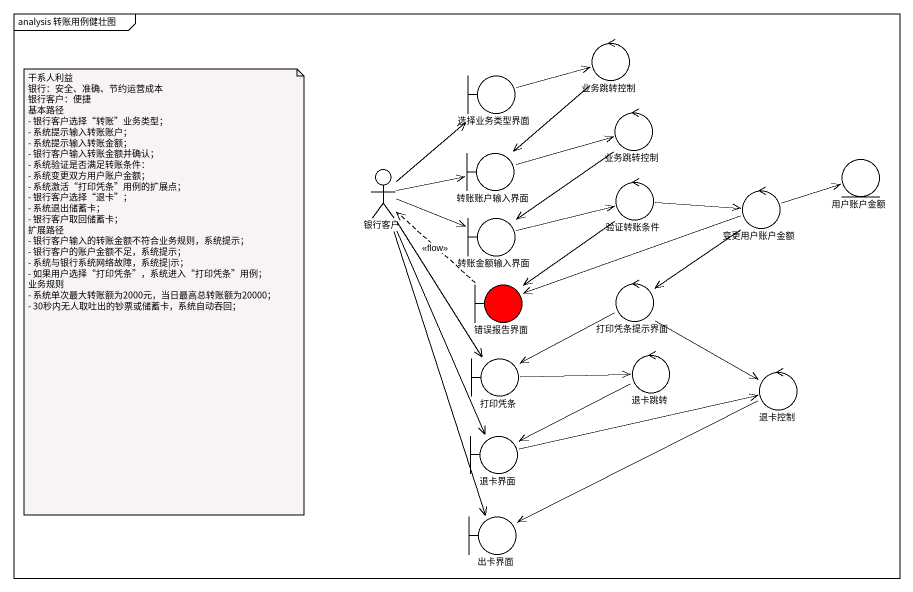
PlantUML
@startuml
mainframe analysis 转账用例健壮图
control 业务跳转控制
boundary 选择业务类型界面
control "业务跳转控制" as 业务跳转控制_2
actor 银行客户
boundary 转账账户输入界面
entity 用户账户金额
control 验证转账条件
control 变更用户账户金额
boundary 转账金额输入界面
boundary 错误报告界面 #FF0000
control 打印凭条提示界面
boundary 打印凭条
control 退卡跳转
control 退卡控制
boundary 退卡界面
boundary 出卡界面
业务跳转控制 --> 转账账户输入界面
选择业务类型界面 -right-> 业务跳转控制
业务跳转控制_2 --> 转账金额输入界面
银行客户 -up-> 选择业务类型界面
银行客户 -right-> 转账账户输入界面
银行客户 -right-> 转账金额输入界面
银行客户 --> 打印凭条
银行客户 --> 退卡界面
银行客户 --> 出卡界面
转账账户输入界面 -right-> 业务跳转控制_2
验证转账条件 -right-> 变更用户账户金额
验证转账条件 --> 错误报告界面
变更用户账户金额 -right-> 用户账户金额
变更用户账户金额 -left-> 错误报告界面
变更用户账户金额 --> 打印凭条提示界面
转账金额输入界面 -right-> 验证转账条件
错误报告界面 .up.> 银行客户 : <<flow>>
打印凭条提示界面 -left-> 打印凭条
打印凭条提示界面 --> 退卡控制
打印凭条 -right-> 退卡跳转
退卡跳转 -left-> 退卡界面
退卡控制 -left-> 出卡界面
退卡界面 -right-> 退卡控制
note as N1
  干系人利益
  银行：安全、准确、节约运营成本
  银行客户：便捷
  基本路径
  - 银行客户选择“转账”业务类型；
  - 系统提示输入转账账户；
  - 系统提示输入转账金额；
  - 银行客户输入转账金额并确认；
  - 系统验证是否满足转账条件：
  - 系统变更双方用户账户金额；
  - 系统激活“打印凭条”用例的扩展点；
  - 银行客户选择“退卡”；
  - 系统退出储蓄卡；
  - 银行客户取回储蓄卡；
  扩展路径
  - 银行客户输入的转账金额不符合业务规则，系统提示；
  - 银行客户的账户金额不足，系统提示；
  - 系统与银行系统网络故障，系统提|示；
  - 如果用户选择“打印凭条”，系统进入“打印凭条”用例；
  业务规则
  - 系统单次最大转账额为2000元，当日最高总转账额为20000；
  - 30秒内无人取吐出的钞票或储蓄卡，系统自动吞回；
end note
@enduml
